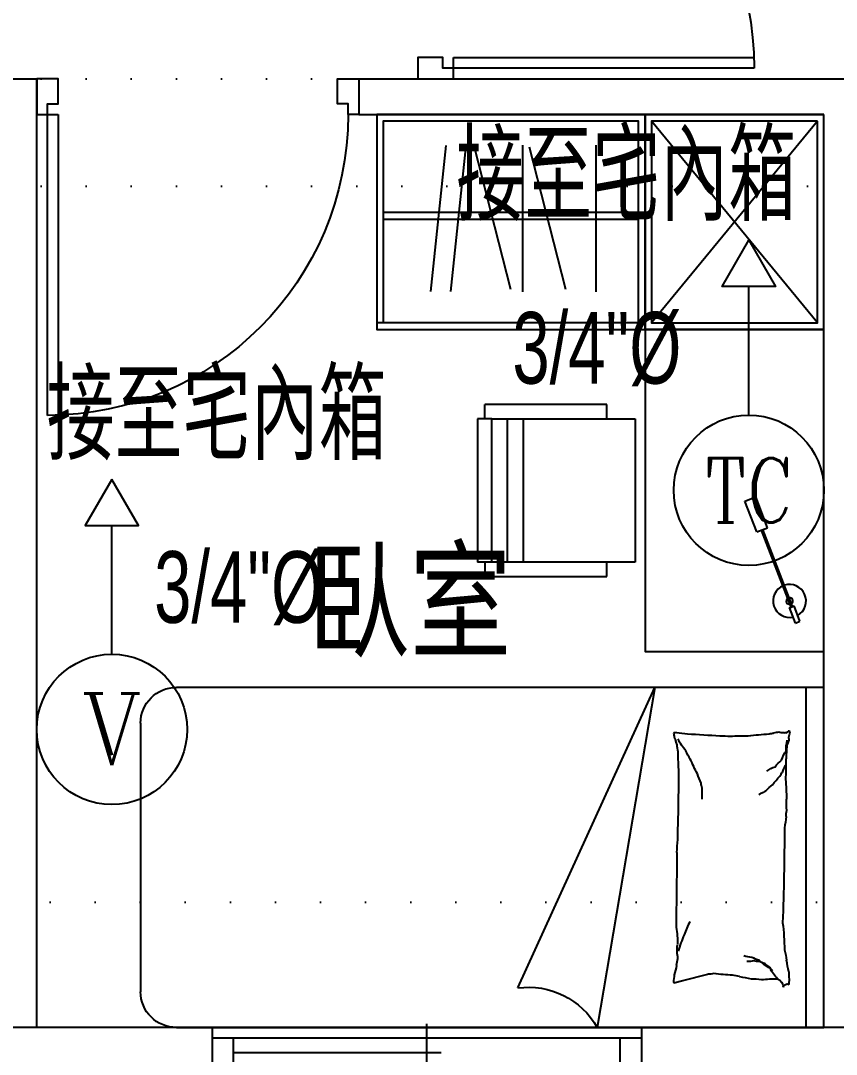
# Model space of a CAD drawing. Header units: millimetres. Extents: x 98197 to 106565, y 53890 to 60222.
# Drawn here: x 100842.6 to 101070.6, y 56363.1 to 56651.8 of the extents above; entities that cross this region are included whole.
import ezdxf
from ezdxf.enums import TextEntityAlignment as Align

# ---------------------------------------------------------------- set-up
doc = ezdxf.new("R2010")
doc.units = ezdxf.units.MM
doc.header["$LTSCALE"] = 50
doc.header["$MEASUREMENT"] = 0
doc.linetypes.add('DOT', pattern=[0.25, 0, -0.25])
doc.layers.get('0').update_dxf_attribs({"color": 8, "linetype": 'CONTINUOUS'})
for name, color, linetype in [('00', 7, 'DOT'), ('11', 2, 'CONTINUOUS'), ('11L', 241, 'CONTINUOUS')]:
    doc.layers.add(name, color=color, linetype=linetype)
doc.styles.add('CHINA', font='c2', dxfattribs={"bigfont": 'china'})
doc.styles.add('NOTHING', font='TC-SIMP.SHX', dxfattribs={"bigfont": 'AE.SHX'})
doc.styles.add('ROMANC', font='ROMANC', dxfattribs={"oblique": 20, "height": 20, "bigfont": 'DAYUMP'})

# ---------------------------------------------------------------- blocks, each defined once
blk = doc.blocks.new('*U23', base_point=(532774.96, 50158.06))
for p, q in [((532768.96, 50203.06), (532780.96, 50203.06)), ((532864.96, 50200.06), (532780.96, 50200.06)), ((532780.96, 50200.06), (532780.96, 50197.06)), ((532780.96, 50197.06), (532864.96, 50197.06)), ((532768.96, 50113.06), (532780.96, 50113.06))]:
    blk.add_line(p, q)
for points in [[(532780.96, 50203.06), (532780.96, 50200.06), (532777.96, 50200.06), (532777.96, 50197.06), (532770.96, 50197.06), (532770.96, 50203.06)], [(532780.96, 50113.06), (532780.96, 50116.06), (532777.96, 50116.06), (532777.96, 50119.06), (532770.96, 50119.06), (532770.96, 50113.06)]]:
    blk.add_lwpolyline(points)
blk.add_arc((532780.96, 50200.06), 84, 270, 360)
blk = doc.blocks.new('*U29', base_point=(551535.96, 44174.06))
for p, q in [((551535.96, 44185.56), (551535.96, 44165.56)), ((551475.96, 44166.56), (551475.96, 44181.56)), ((551475.96, 44181.56), (551595.96, 44181.56)), ((551481.96, 44181.56), (551481.96, 44169.56)), ((551589.96, 44181.56), (551589.96, 44169.56)), ((551595.96, 44166.56), (551595.96, 44181.56)), ((551481.96, 44177.56), (551539.96, 44177.56)), ((551589.96, 44173.56), (551531.96, 44173.56)), ((551475.96, 44169.56), (551595.96, 44169.56)), ((551475.96, 44166.56), (551595.96, 44166.56))]:
    blk.add_line(p, q)
blk = doc.blocks.new('*U39', base_point=(71414.97, 1628.82))
for p, q in [((71372.97, 1717.82), (71372.97, 1633.82)), ((71375.97, 1633.82), (71375.97, 1717.82)), ((71369.97, 1623.82), (71369.97, 1633.82)), ((71372.97, 1633.82), (71375.97, 1633.82)), ((71459.97, 1623.82), (71459.97, 1633.82))]:
    blk.add_line(p, q)
for points in [[(71369.97, 1633.82), (71372.97, 1633.82), (71372.97, 1630.82), (71375.97, 1630.82), (71375.97, 1623.82), (71369.97, 1623.82)], [(71459.97, 1633.82), (71456.97, 1633.82), (71456.97, 1630.82), (71453.97, 1630.82), (71453.97, 1623.82), (71459.97, 1623.82)]]:
    blk.add_lwpolyline(points)
blk.add_arc((71372.97, 1633.82), 84, 0, 90)
blk = doc.blocks.new('A$C062F3D30')
for p, q in [((-110.11, 222.55), (65.89, 222.55)), ((23.58, 127.55), (7.53, 222.55)), ((65.89, 222.55), (65.89, 127.55)), ((65.89, 222.55), (70.89, 222.55)), ((70.89, 222.55), (70.89, 127.55)), ((-120.11, 137.55), (-120.11, 212.55)), ((-14.69, 211.51), (23.58, 127.55)), ((28.9, 210.05), (31.45, 209.41)), ((31.45, 209.41), (38.47, 207.65)), ((65.89, 127.55), (-110.11, 127.55)), ((70.89, 127.55), (65.89, 127.55))]:
    blk.add_line(p, q)
for centre, radius, start, end in [((-110.11, 212.55), 10, 90, 180), ((-11.75, 233.45), 22.14, 262.3533, 330.5143), ((56.63, 211.53), 2.91, 296.5805, 355.5998), ((60.62, 211.52), 1.12, 191.2724, 296.5805), ((28.82, 210.04), 0.0779, 255.9551, 4.0829), ((6.1, 206.17), 23.01, 4.0829, 9.4841), ((47.93, 152.03), 56, 92.6649, 98.0051), ((51.03, 181.62), 26.96, 98.0051, 102.1984), ((34.66, 282.22), 74.97, 279.6844, 282.1984), ((50.5, 226.28), 17.34, 270, 279.6844), ((57.96, 250.75), 41.81, 263.7676, 270), ((66.36, 200.55), 11.9, 135.0976, 152.7964), ((68.81, 210.52), 7.68, 180, 191.2724), ((74.82, 207.01), 13.7, 171.5628, 180), ((10.43, 201.98), 19.52, 9.4841, 17.3864), ((39.8, 206.33), 10.18, 186.4341, 197.3864), ((38.74, 201.9), 5.76, 75.9548, 92.6649), ((61.25, 195.42), 11.9, 117.3988, 135.0976), ((57.38, 201.44), 4.47, 115.3551, 131.4429), ((61.63, 200.97), 7.64, 131.4429, 143.7359), ((86.05, 199.98), 25.91, 164.256, 171.5628), ((42.24, 200.81), 12.4, 168.4414, 186.4341), ((51.9, 191.14), 11.9, 95.6311, 106.515), ((49.32, 196.38), 7.78, 75.3149, 90), ((56.21, 192.42), 11.9, 106.515, 117.3988), ((52.83, 199.38), 4.77, 90, 108.7799), ((59.32, 187.94), 17.47, 108.7799, 111.8149), ((59.19, 192.87), 12.84, 111.8149, 115.3551), ((40.02, 206.49), 20.59, 344.256, 352.4531), ((10.38, 198.48), 19.55, 348.4414, 2.7491), ((-29.07, 180.36), 62.79, 17.1982, 19.428), ((1.81, 200.9), 58.03, 352.4531, 0), ((-27.44, 175.75), 62.79, 19.428, 21.6577), ((-25.81, 171.62), 62.79, 21.6577, 23.4844), ((-3405.68, 142.97), 3435.61, 0.51202, 0.86036), ((-24.22, 167.95), 62.79, 23.4844, 25.3111), ((-636.13, 166.83), 695.96, 359.99933, 2.17773), ((133.08, 178.38), 103.4, 182.6096, 184.6176), ((315.76, 174.9), 285.79, 180.9704, 182.6096), ((15.56, 158.87), 44.99, 6.0867, 10.1899), ((516.34, 159.46), 486.07, 179.7135, 180.9704), ((73.23, 164.21), 12.95, 182.5386, 190.1899), ((85.02, 159.86), 24.62, 175.1982, 182.5386), ((59.94, 157.1), 23.12, 175.9172, 183.5552), ((60.74, 172.45), 17.02, 241.6832, 246.9972), ((56.73, 160.04), 4.19, 230.9651, 241.6832), ((68.55, 169.6), 19.14, 223.8115, 230.9651), ((-13.8, 159.51), 74.22, 355.1982, 359.4243), ((75.8, 136.54), 43.06, 155.6735, 159.3257), ((41.47, 153.93), 4.93, 159.3257, 175.9172), ((82.59, 175.41), 33.29, 218.3886, 223.8115), ((-66.78, 149.07), 127.01, 359.4243, 1.9079), ((129.08, 145.06), 98.94, 176.426, 179.7135), ((144.46, 97.42), 121.74, 153.5015, 155.6735), ((59.88, 157.73), 8.43, 233.8234, 251.5603), ((64.37, 155.35), 6.53, 207.2396, 218.3886), ((77.84, 158.38), 19.89, 200.8603, 207.2396), ((56.03, 133.44), 26.57, 147.865, 153.5015), ((64.03, 154.7), 8.43, 216.0864, 233.8234), ((67.16, 150.21), 8.43, 195.9352, 216.0864), ((-9.24, 141.4), 69.77, 1.9079, 5.2592), ((42.23, 142.79), 12.4, 167.131, 176.426), ((82.46, 109.04), 61.93, 144.1737, 147.865), ((68.75, 144.62), 8.43, 175.7841, 195.9352), ((21.68, 142.41), 7.44, 343.7788, 352.8796), ((23.26, 144.48), 6.52, 332.7159, 343.7788), ((33.28, 141.8), 3.85, 152.7159, 167.131), ((56.54, 141.39), 4.58, 5.2592, 30.6513), ((63.55, 141.62), 2.45, 175.6975, 210.6513), ((28.79, 140.23), 0.112, 352.8796, 73.3022), ((29.19, 138.59), 1.64, 73.3022, 99.9984), ((27.99, 167.42), 27.3, 273.5049, 279.9984), ((-29.04, 1297.91), 1159.02, 273.05496, 273.50486), ((38.51, 257.05), 116.04, 271.6331, 273.055), ((48.08, 198.76), 57.69, 266.6313, 271.6331), ((60.1, 218.01), 77.61, 262.3191, 266.6313), ((59.08, 157.01), 16.86, 257.8905, 262.3191), ((53.86, 119.6), 20.91, 77.8905, 81.8665), ((59.27, 137.46), 2.79, 81.8665, 111.421), ((60.16, 141.45), 1.33, 248.0096, 291.421), ((61, 140.14), 0.364, 168.1069, 248.0096), ((60.93, 139.61), 0.197, 348.1069, 109.564), ((61.39, 139.47), 0.291, 109.564, 158.2117), ((63.42, 139.58), 2.13, 158.2117, 175.6975), ((-110.11, 137.55), 10, 180, 270)]:
    blk.add_arc(centre, radius, start, end)
blk = doc.blocks.new('A$C3FEC6CE6')
for p, q in [((-21.83, 31.02), (-13.22, 34.32)), ((-13.22, 34.32), (-12.07, 31.31)), ((-42.84, 21.46), (-21.33, 29.73)), ((-42.67, 21.03), (-21.16, 29.3)), ((-21.83, 31.02), (-20.67, 28)), ((-20.67, 28), (-12.07, 31.31)), ((-47.3, 20.24), (-43, 21.89)), ((-47.3, 20.24), (-46.81, 18.95)), ((-46.81, 18.95), (-42.46, 20.62)), ((-43.06, 21.87), (-42.46, 20.62))]:
    blk.add_line(p, q)
for radius, start, end in [(4.61, 23.1574, 192.3965), (4.61, 209.6671, 18.139), (0.922, 40.5009, 191.5459), (0.922, 220.5009, 11.5459)]:
    blk.add_arc((-41.15, 21.86), radius, start, end)
blk = doc.blocks.new('A$C761B7897')
for p, q in [((-22.05, 80.4), (-22.05, 84.4)), ((-22.05, 84.4), (17.95, 84.4)), ((17.95, 80.4), (17.95, 84.4)), ((-22.05, 82.4), (-26.05, 82.4)), ((-26.05, 80.4), (-26.05, 82.4)), ((17.95, 82.4), (21.95, 82.4)), ((21.95, 82.4), (21.95, 48.27)), ((-26.05, 48.27), (-26.05, 80.4)), ((17.95, 80.4), (-22.05, 80.4)), ((-22.05, 80.4), (-22.05, 40.4)), ((17.95, 40.4), (17.95, 80.4)), ((-22.05, 76.13), (17.95, 76.13)), ((-22.05, 71.63), (17.95, 71.63)), ((-22.05, 48.27), (-26.05, 48.27)), ((21.95, 48.27), (17.95, 48.27)), ((-22.05, 40.4), (17.95, 40.4))]:
    blk.add_line(p, q)
blk = doc.blocks.new('A$C62E31E07')
for p, q in [((-41.82, 24.2), (-41.82, 95.6)), ((-39.82, 24.2), (-39.82, 95.6)), ((-62.13, 83.73), (-21.12, 83.73)), ((-61.51, 75.3), (-21.73, 65.1)), ((-62.13, 63.24), (-21.12, 63.24)), ((-61.51, 59.92), (-21.73, 49.72)), ((-62.02, 43.13), (-21.22, 47.37)), ((-62.02, 37.56), (-21.22, 41.8))]:
    blk.add_line(p, q)
for points in [[(-72.62, 52.4), (-72.62, 97.4), (-70.82, 97.4)], [(-70.82, 97.4), (-12.62, 97.4), (-12.62, 22.4), (-70.82, 22.4)], [(-70.82, 97.4), (-70.82, 52.4)], [(-70.82, 95.6), (-14.42, 95.6), (-14.42, 24.2), (-70.82, 24.2)], [(-70.82, 52.4), (-70.82, 22.4), (-72.62, 22.4), (-72.62, 52.4)]]:
    blk.add_lwpolyline(points)
blk = doc.blocks.new('TC01')
at = {"layer": '11'}
blk.add_circle((35175.67, 11972.52), 21, dxfattribs=at)
at = {"layer": '11', "style": 'ROMANC', "width": 0.8}
blk.add_text('TC', height=18, dxfattribs=at).set_placement((35175.67, 11972.52), align=Align.MIDDLE)

msp = doc.modelspace()

# ---------------------------------------------------------------- linework, layer by layer
for p, q in [((100837.154, 56635.566), (100847.154, 56635.566)), ((100847.154, 56370.566), (100847.154, 56635.566)), ((100937.154, 56635.566), (101077.154, 56635.566)), ((100937.154, 56625.566), (101067.154, 56625.566)), ((101067.154, 56370.566), (101067.154, 56625.566)), ((101088.154, 56370.566), (100826.154, 56370.566))]:
    msp.add_line(p, q)
for points in [[(101067.154, 56625.566), (101017.154, 56625.566), (101017.154, 56565.566), (101067.154, 56565.566), (101067.154, 56625.566)], [(101065.354, 56567.366), (101018.954, 56623.766)], [(101065.354, 56623.766), (101018.954, 56567.366)], [(101017.154, 56565.566), (101017.154, 56475.566), (101067.154, 56475.566), (101067.154, 56565.566), (101017.154, 56565.566)]]:
    msp.add_lwpolyline(points)
msp.add_lwpolyline([(101065.354, 56623.766), (101018.954, 56623.766), (101018.954, 56567.366), (101065.354, 56567.366)], close=True)
at = {"layer": '00'}
for p, q in [((100697.154, 56635.566), (101214.654, 56635.566)), ((100697.154, 56605.566), (101214.654, 56605.566)), ((100699.654, 56405.566), (101194.654, 56405.566))]:
    msp.add_line(p, q, dxfattribs=at)
at = {"layer": '11'}
msp.add_circle((100868.154, 56453.82), 21, dxfattribs=at)
at = {"layer": '11L'}
for p, q in [((101046.154, 56541.638), (101046.154, 56577.582)), ((100868.154, 56474.82), (100868.154, 56510.764))]:
    msp.add_line(p, q, dxfattribs=at)
for points in [[(101046.154, 56590.461), (101053.59, 56577.582), (101038.719, 56577.582)], [(100868.154, 56523.643), (100860.719, 56510.764), (100875.59, 56510.764)]]:
    msp.add_lwpolyline(points, close=True, dxfattribs=at)

# ---------------------------------------------------------------- block references
at = {"xscale": -1}
for name, p, rotation in [('*U23', (100957.654, 56680.566), 180), ('*U39', (100892.154, 56630.566), 180), ('A$C62E31E07', (100919.751, 56638.188), 270), ('A$C761B7897', (101054.74, 56518.513), 90), ('A$C062F3D30', (100996.262, 56593.12), 180)]:
    msp.add_blockref(name, p, dxfattribs=dict(at, rotation=rotation))
for name, p, rotation in [('A$C3FEC6CE6', (101079.397, 56530.852), 90.00000000000007), ('*U29', (100956.154, 56363.066), 180)]:
    msp.add_blockref(name, p, dxfattribs=dict(rotation=rotation))
at = {"layer": '11'}
msp.add_blockref('TC01', (65870.482, 44548.117), dxfattribs=at)

# ---------------------------------------------------------------- texts
at = {"style": 'NOTHING'}
msp.add_text('臥室', height=30, dxfattribs=at).set_placement((100922.823, 56473.807))
at = {"layer": '11', "style": 'ROMANC'}
msp.add_text('V', height=20, dxfattribs=at).set_placement((100868.154, 56453.82), align=Align.MIDDLE)
at = {"layer": '11L', "lineweight": 0, "style": 'CHINA'}
for s, height, width, p in [('接至宅內箱', 25, 0.8, (100964.391, 56595.878)), ('3/4"%%C', 20, 0.7, (100980.072, 56550.429)), ('接至宅內箱', 25, 0.8, (100849.918, 56529.06)), ('3/4"%%C', 20, 0.7, (100879.955, 56483.612))]:
    msp.add_text(s, height=height, dxfattribs=dict(at, width=width)).set_placement(p)

doc.saveas('drawing.dxf')
